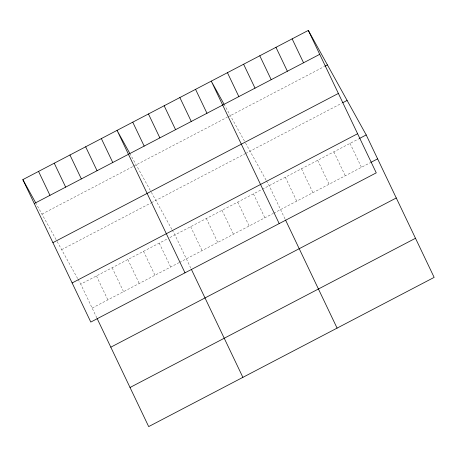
<?xml version="1.0" encoding="UTF-8"?>
<svg xmlns="http://www.w3.org/2000/svg" width="457" height="457" viewBox="0 0 457 457"><rect width="100%" height="100%" fill="white"/><g stroke="black" fill="none" stroke-linecap="round" stroke-linejoin="round"><path stroke-width="0.34" stroke-dasharray="2.29 1.71" d="M41.953 214.116L133.016 166.514M133.644 166.188L227.22 117.278M227.849 116.946L324.31 66.528M61.638 249.653L150.816 203.039M151.444 202.714L245.021 153.803M245.649 153.472L341.505 103.368M96.815 317.849L80.74 284.151L167.411 238.851M169.918 237.537L261.61 189.609M262.238 189.284L358.739 138.842M92.148 308.075L178.818 262.769M179.447 262.444L273.023 213.533M273.652 213.202L370.153 162.761M223.993 104.133L245.209 142.447M245.558 143.07L266.134 180.224M266.465 180.829L269.15 185.668L285.225 219.371M129.788 153.375L151.004 191.683M151.353 192.311L171.929 229.465M172.26 230.071L174.945 234.909L191.02 268.607M35.583 202.617L56.799 240.925M57.148 241.547L77.724 278.707M78.056 279.307L80.74 284.151M350.033 143.395L361.441 167.313M333.856 151.85L345.264 175.768M317.678 160.304L329.086 184.228M301.5 168.759L312.914 192.683M285.328 177.213L296.736 201.137M253.446 193.877L264.86 217.8M237.749 202.085L249.156 226.004M222.045 210.289L233.458 234.213M206.347 218.497L217.755 242.421M190.643 226.706L202.057 250.625M159.242 243.118L170.655 267.037M143.544 251.321L154.952 275.245M127.84 259.53L139.254 283.454M112.142 267.739L123.55 291.657M96.438 275.942L107.852 299.866"/><path stroke-width="0.69" d="M308.321 30.408L376.26 172.849L90.794 322.065L22.85 179.618L308.321 30.408L366.206 134.935L434.15 277.382L148.679 426.592L97.107 318.46M34.258 203.542L319.729 54.326M324.933 66.202L327.423 64.9M52.915 242.65L338.386 93.439M342.75 102.716L347.103 100.443M72.137 282.952L357.603 133.735M359.362 138.517L366.206 134.935M370.776 162.435L377.619 158.859M110.805 347.183L396.276 197.972M130.028 387.485L415.493 238.268M223.993 104.133L211.26 81.14L279.198 223.582M129.788 153.375L117.055 130.376L184.999 272.823M22.85 179.618L35.583 202.617M292.143 38.862L303.551 62.78M275.965 47.317L287.373 71.235M259.787 55.771L271.201 79.695M243.61 64.226L255.023 88.15M227.437 72.68L238.845 96.604M285.516 219.983L337.089 328.115M195.556 89.344L206.97 113.267M179.858 97.552L191.266 121.471M164.154 105.756L175.568 129.679M148.456 113.964L159.864 137.888M132.753 122.173L144.166 146.091M191.312 269.219L242.884 377.356M101.351 138.585L112.765 162.509M85.653 146.794L97.061 170.712M69.95 154.997L81.363 178.921M54.252 163.206L65.659 187.124M38.548 171.409L49.962 195.333"/></g></svg>
